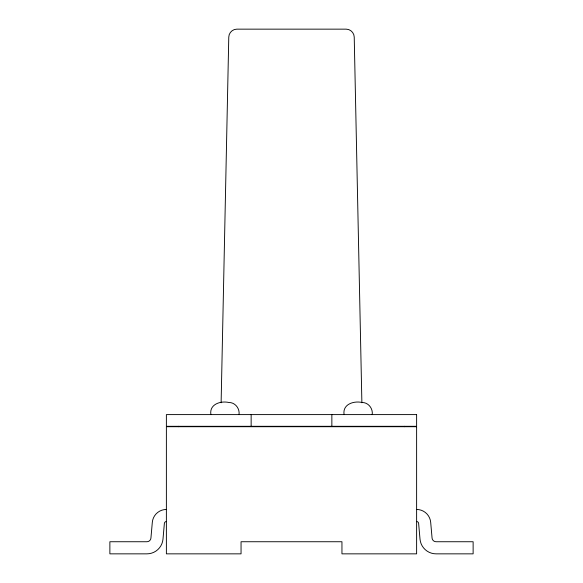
<?xml version="1.0" encoding="UTF-8"?>
<svg xmlns="http://www.w3.org/2000/svg" width="583" height="583" viewBox="0 0 583 583"><rect width="100%" height="100%" fill="white"/><g stroke="black" fill="none" stroke-linecap="round" stroke-linejoin="round"><path stroke-width="0.87" d="M221.117 402.773L228.776 37.05C228.82 32.801 232.595 29.099 236.844 29.15L346.156 29.15C350.405 29.099 354.18 32.801 354.224 37.05L361.883 402.773M344.079 414.6C342.352 404.187 353.852 400.616 362.13 402.496C368.405 402.401 373.091 408.581 372.224 414.6M210.886 414.6C209.159 404.187 220.658 400.616 228.937 402.496C235.211 402.401 239.904 408.581 239.03 414.6M404.515 426.304L404.515 426.712M331.858 414.6L331.858 426.304M251.142 414.6L251.142 426.304M178.485 426.304L178.485 426.712M166.381 521.559A2.019 2.019 0 0 0 164.37 523.403L162.992 539.115A16.142 16.142 0 0 1 146.909 553.85L109.874 553.85L109.874 541.738L146.909 541.738A4.037 4.037 0 0 0 150.931 538.058L152.309 522.346A14.123 14.123 0 0 1 166.381 509.455M416.619 521.559A2.019 2.019 0 0 1 418.63 523.403L420.008 539.115A16.142 16.142 0 0 0 436.091 553.85L473.126 553.85L473.126 541.738L436.091 541.738A4.037 4.037 0 0 1 432.069 538.058L430.691 522.346A14.123 14.123 0 0 0 416.619 509.455M416.619 414.6L166.381 414.6L166.381 426.304L416.619 426.304L416.619 414.6M416.619 426.712L166.381 426.712L166.381 553.85L241.049 553.85L241.049 541.738L341.951 541.738L341.951 553.85L416.619 553.85L416.619 426.712"/></g></svg>
